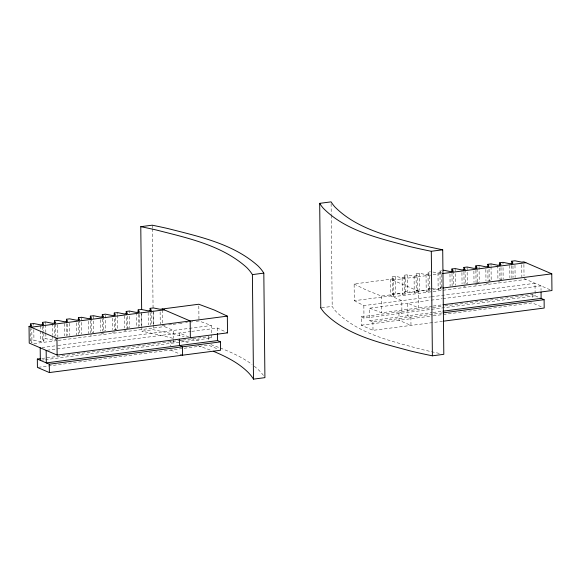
<?xml version="1.0" encoding="UTF-8"?>
<svg xmlns="http://www.w3.org/2000/svg" width="581" height="581" viewBox="0 0 581 581"><rect width="100%" height="100%" fill="white"/><g stroke="black" fill="none" stroke-linecap="round" stroke-linejoin="round"><path stroke-width="0.44" stroke-dasharray="2.9 2.18" d="M392.153 276.788L395.356 276.367L402.117 277.718L405.32 277.304L405.502 294.03L402.292 294.444L395.53 293.093L392.328 293.514L392.153 276.788L393.366 278.865L393.54 295.584L354.301 300.704L354.127 283.978L393.366 278.865M404.107 275.227L407.317 274.813L414.071 276.164L417.281 275.743L417.456 292.468L414.246 292.889L407.492 291.539L404.282 291.952L404.107 275.227L405.32 277.304M416.069 273.673L419.271 273.252L426.033 274.602L429.243 274.181L429.417 290.907L426.207 291.328L419.453 289.977L416.243 290.398L416.069 273.673L417.281 275.743M429.417 290.907L428.197 288.837L428.023 272.111L430.427 271.799M431.407 288.416L438.161 289.766L441.371 289.353L440.158 287.275L439.984 270.55L441.589 270.339M432.925 272.031L437.987 273.041L441.197 272.627L441.371 289.353M392.64 280.071L432.249 274.907M433.15 274.791L441.248 273.731M30.597 328.338L30.728 340.662L33.93 340.248L40.692 341.599L43.902 341.178L43.807 332.376M42.602 331.185L42.682 339.108L45.892 338.687L52.646 340.038L55.856 339.616L55.827 336.98M92.118 332.659L93.723 332.448L93.548 315.723M103.273 331.206L105.684 330.887L105.502 314.168M116.839 329.434L114.428 329.747L114.304 317.422M128.793 327.88L126.389 328.192L126.259 315.868M428.197 288.837L430.608 288.525M440.158 287.275L442.562 286.963M465.679 283.949L467.284 283.739L467.109 267.013M476.834 282.497L479.238 282.184L479.064 265.459M490.393 280.725L487.989 281.037L487.858 268.72M501.548 279.272L499.943 279.483L499.82 267.158M354.127 283.978L366.538 290.173L381.39 296.049L432.053 289.44M432.954 289.323L441.959 288.147M90.128 335.15L91.733 334.939M101.283 333.697L103.687 333.385M112.438 332.238L114.842 331.925M124.399 330.683L125.997 330.473M165.12 325.375L162.448 325.723L173.407 330.429L173.494 338.491M168.679 324.91L172.245 324.445M173.138 324.329L178.483 323.632M179.369 323.515L182.042 323.167M185.608 322.702L187.387 322.47M190.953 322.005L192.732 321.772M196.298 321.308L198.971 320.959L211.346 325.483L211.477 338.026L45.717 359.639M463.682 286.44L465.287 286.23M474.837 284.988L477.248 284.675M485.999 283.535L488.403 283.216M497.953 281.974L499.558 281.763M33.916 343.596L57.323 340.546M58.223 340.43L164.438 326.573M392.821 296.797L526.037 279.425M141.829 326.704L141.88 331.206L153.297 329.717A382.095 87.898 -0.6 0 1 169.151 333.124L184.112 336.748M321.656 307.763L332.194 306.39A382.095 87.898 -0.6 0 0 335.883 311.38C358.477 334.14 391.587 341.17 421.443 349.384A381.753 87.825 -0.6 0 0 440.507 353.647M41.985 347.561L57.287 345.572M58.187 345.448L188.404 328.476M189.29 328.359L211.346 325.483M354.301 300.704L363.851 305.599L430.594 296.891M431.494 296.775L535.007 283.281L535.137 295.823L363.982 318.141L361.229 316.827L361.317 325.186L373.002 330.357L442.482 321.3M47.068 350.249L190.902 331.497M191.781 331.381L217.461 328.033L225.748 331.94M442.395 312.934L372.915 321.997L369.821 320.727L369.69 308.184L430.267 300.283M431.167 300.166L441.974 298.757M442.875 298.641L540.991 285.845L541.034 290.326M369.69 308.184L381.564 312.774L432.228 306.165M433.128 306.049L442.134 304.872M41.832 358.47L208.252 336.769L211.477 338.026M361.229 316.827L432.235 307.567M433.135 307.451L443.935 306.042M444.835 305.926L532.152 294.538L541.122 298.387M41.222 360.227L44.817 359.755M369.821 320.727L432.199 312.593M433.099 312.476L442.105 311.3M38.317 367.301L183.204 348.411M184.104 348.295L208.339 345.136L218.412 349.261M361.317 325.186L432.322 315.926M433.223 315.81L532.24 302.904L542.603 307.349M172.688 338.236L157.734 334.612A382.095 87.898 -0.6 0 0 141.88 331.206M191.2 338.65L200.271 341.258M180.56 340.35L188.847 342.746M197.83 345.586L210.38 350.096M210.91 344.642L218.812 347.453M220.308 348.026C231.427 352.311 242.393 357.351 252.038 364.425M524.047 278.568L550.381 289.883M188.781 337.031L179.391 332.993L179.435 337.474M170.64 350.052L182.594 355.187M254.289 366.161L259.206 370.54A381.753 87.825 -0.6 0 1 263.73 375.863M439.984 270.55L441.197 272.627M428.023 272.111L429.243 274.181M416.243 290.398L417.456 292.468M404.282 291.952L405.502 294.03M392.328 293.514L393.54 295.584M42.682 339.108L43.902 341.178M30.728 340.662L31.94 342.739L31.795 328.65M532.152 294.538L532.196 298.721M523.902 264.486L524.018 275.931M521.723 264.769L521.854 277.093M514.984 265.183L515.115 277.5M512.972 265.909L513.096 277.355M511.774 265.597L511.905 277.921M509.755 265.452L509.886 277.776M502.979 262.336L503.001 264.101M503.037 267.616L503.153 279.062M501.018 267.471L501.142 279.795M497.779 265.248L497.924 279.33M491.025 263.897L491.039 265.655M491.047 266.541L491.199 280.623M489.057 269.032L489.187 281.357M485.847 269.446L485.97 280.892M477.081 268.829L477.226 282.911M475.904 270.274L476.028 282.598M473.893 271.007L474.009 282.453M465.112 269.504L465.258 283.593M463.943 271.835L464.074 284.16M461.931 272.569L462.055 284.007M455.148 268.575L455.322 285.3M453.158 271.066L453.303 285.148M451.989 273.397L452.112 285.721M449.977 274.123L450.101 286.448M437.987 273.041L438.161 289.766M426.033 274.602L426.207 291.328M419.271 273.252L419.453 289.977M414.071 276.164L414.246 292.889M407.317 274.813L407.492 291.539M402.117 277.718L402.292 294.444M395.356 276.367L395.53 293.093M381.39 296.049L381.564 312.774M372.915 321.997L373.002 330.357M363.851 305.599L363.982 318.141M331.119 203.662L331.228 214.476M331.243 215.377L332.194 306.39M217.461 328.033L217.512 332.514M208.252 336.769L208.296 340.953M198.811 305.991L198.971 320.959M173.501 339.391L173.537 342.972L170.553 341.686L170.596 345.869M162.281 309.876L162.419 323.08M160.124 311.917L160.254 324.242M153.384 312.331L153.515 324.656M152.2 225.188L152.229 227.89M152.244 228.791L153.086 309.891M153.101 310.791L153.239 324.314M153.253 325.215L153.297 329.717M151.343 310.421L151.496 324.503M150.174 312.745L150.305 325.07M148.155 312.6L148.286 324.924M141.677 312.28L141.822 325.803M141.423 313.885L141.553 326.21M139.411 314.619L139.534 326.064M138.22 314.306L138.343 326.631M136.179 312.396L136.324 326.478M129.425 311.046L129.44 312.81M129.476 316.325L129.599 327.771M127.457 316.18L127.588 328.505M124.24 315.715L124.37 328.04M117.464 312.607L117.485 314.365M117.493 315.243L117.638 329.333M115.496 317.742L115.626 330.059M112.293 318.156L112.409 329.601M103.512 316.66L103.658 330.742M102.343 318.984L102.474 331.308M100.331 319.717L100.455 331.163M91.558 318.214L91.704 332.303M90.389 320.545L90.513 332.869M88.377 321.278L88.501 333.596M81.587 317.284L81.768 334.01M79.597 319.775L79.742 333.857M78.428 322.106L78.558 334.424M76.416 322.833L76.547 335.157M69.676 323.247L69.807 335.571M67.665 323.973L67.788 335.419M66.466 323.661L66.597 335.985M64.447 323.515L64.578 335.84M57.722 324.801L57.846 337.125M55.689 323.777L55.82 336.101M54.512 325.222L54.629 336.668M52.472 323.312L52.595 334.758M52.602 335.636L52.646 340.038M45.717 321.961L45.732 323.719M45.746 324.605L45.826 332.528M45.834 333.407L45.892 338.687M43.735 325.331L43.8 331.497M42.551 326.783L42.595 330.298M40.525 325.752L40.568 330.153M40.583 331.032L40.692 341.599M33.756 323.523L33.778 325.28M33.821 329.681L33.93 340.248M418.552 291.197L390.65 279.214L390.824 295.94L401.791 300.646L401.921 313.195L398.929 311.91L399.016 320.269L410.978 325.411L410.89 317.044L407.898 315.759L407.768 303.217L418.727 307.923L418.552 291.197"/><path stroke-width="0.87" d="M141.655 309.579L140.784 226.677L152.2 225.188A382.095 87.898 -0.6 0 1 168.062 228.587C199.363 236.641 233.366 243.78 258.109 266.004A381.753 87.825 -0.6 0 1 263.818 273.121L264.914 377.65L253.49 379.139A381.753 87.825 -0.6 0 0 247.789 372.029C238.087 362.537 225.697 356.407 213.285 351.251M320.777 307.879L319.681 203.35L331.097 201.861A382.095 87.898 -0.6 0 0 334.787 206.851C357.38 229.604 390.497 236.634 420.346 244.848A381.753 87.825 -0.6 0 0 442.715 249.794L443.811 354.323L432.387 355.812A381.753 87.825 -0.6 0 1 410.026 350.873C380.17 342.659 347.06 335.629 324.459 312.868A382.095 87.898 -0.6 0 1 320.777 307.879M140.784 226.677A382.095 87.898 -0.6 0 1 156.638 230.076C187.946 238.13 221.949 245.269 246.693 267.492A381.753 87.825 -0.6 0 1 252.394 274.61L263.818 273.121M319.681 203.35A382.095 87.898 -0.6 0 0 323.37 208.339C345.964 231.093 379.073 238.123 408.93 246.344A381.753 87.825 -0.6 0 0 431.298 251.282L442.715 249.794M30.553 323.937L33.756 323.523L40.517 324.873L43.72 324.452L42.507 322.382L45.717 321.961L52.472 323.312L55.682 322.891L54.469 320.821L57.672 320.4L64.433 321.751L67.643 321.337L66.423 319.26L69.633 318.846L76.387 320.196L79.597 319.775L78.384 317.705L81.587 317.284L88.348 318.635L91.558 318.214L90.338 316.144L93.548 315.723L100.302 317.073L103.512 316.66L102.3 314.582L105.502 314.168L112.264 315.519L115.474 315.098L114.254 313.021L117.464 312.607L124.218 313.958L127.428 313.537L126.215 311.467L129.425 311.046L136.179 312.396L139.389 311.982L138.169 309.905L141.379 309.484L148.133 310.835L151.343 310.421L150.13 308.344L153.34 307.93L160.095 309.281L198.789 304.233L214.287 310.022L227.338 316.129L227.52 332.855L57.127 355.078L29.224 343.088L29.05 326.369L31.766 326.014L30.553 323.937L30.575 326.58M451.967 271.632L451.938 268.996L455.148 268.575L461.902 269.925L465.112 269.504L463.899 267.434L467.109 267.013L473.864 268.364L477.074 267.95L475.854 265.873L479.064 265.459L485.818 266.81L489.028 266.388L487.815 264.319L491.025 263.897L497.779 265.248L500.989 264.827L499.769 262.757L502.979 262.336L509.733 263.687L512.943 263.273L511.73 261.196L514.94 260.782L521.694 262.125L523.873 261.842L551.776 273.825L551.95 290.551L443.034 304.756M31.04 327.219L164.263 309.855M442.148 273.615L525.863 262.699M29.05 326.369L56.953 338.353L227.338 316.129M442.86 288.031L551.776 273.825M46.168 350.365L46.298 362.914L217.592 340.575L220.482 341.875L220.569 350.234L49.378 372.559L37.416 367.424L37.329 359.058L40.031 358.709M443.005 311.184L541.122 298.387L544.106 299.673L544.194 308.039L443.383 321.184M37.329 359.058L49.291 364.193L220.482 341.875M443.296 312.818L544.106 299.673M443.187 270.136L449.948 271.487L453.158 271.066L451.938 268.996M162.273 308.998L190.176 320.981L190.35 337.706M226.931 332.55L227.52 332.855M541.056 292.12L541.122 298.387M511.73 261.196L511.759 263.839M499.769 262.757L499.798 265.394M487.815 264.319L487.844 266.955M475.854 265.873L475.883 268.516M463.899 267.434L463.928 270.078M431.298 251.282L432.387 355.812M252.401 274.61L253.49 379.139M217.519 333.407L217.592 340.575M182.594 355.187L182.507 346.821L179.522 345.542L179.456 339.268M150.13 308.344L150.159 310.988M138.169 309.905L138.198 312.549M126.215 311.467L126.244 314.103M114.254 313.021L114.283 315.665M102.3 314.582L102.329 317.226M90.338 316.144L90.367 318.78M78.384 317.705L78.406 320.342M66.423 319.26L66.452 321.903M56.953 338.353L57.127 355.078M54.469 320.821L54.491 323.464M49.291 364.193L49.378 372.559M42.507 322.382L42.536 325.019M40.191 347.801L40.321 360.343"/></g></svg>
